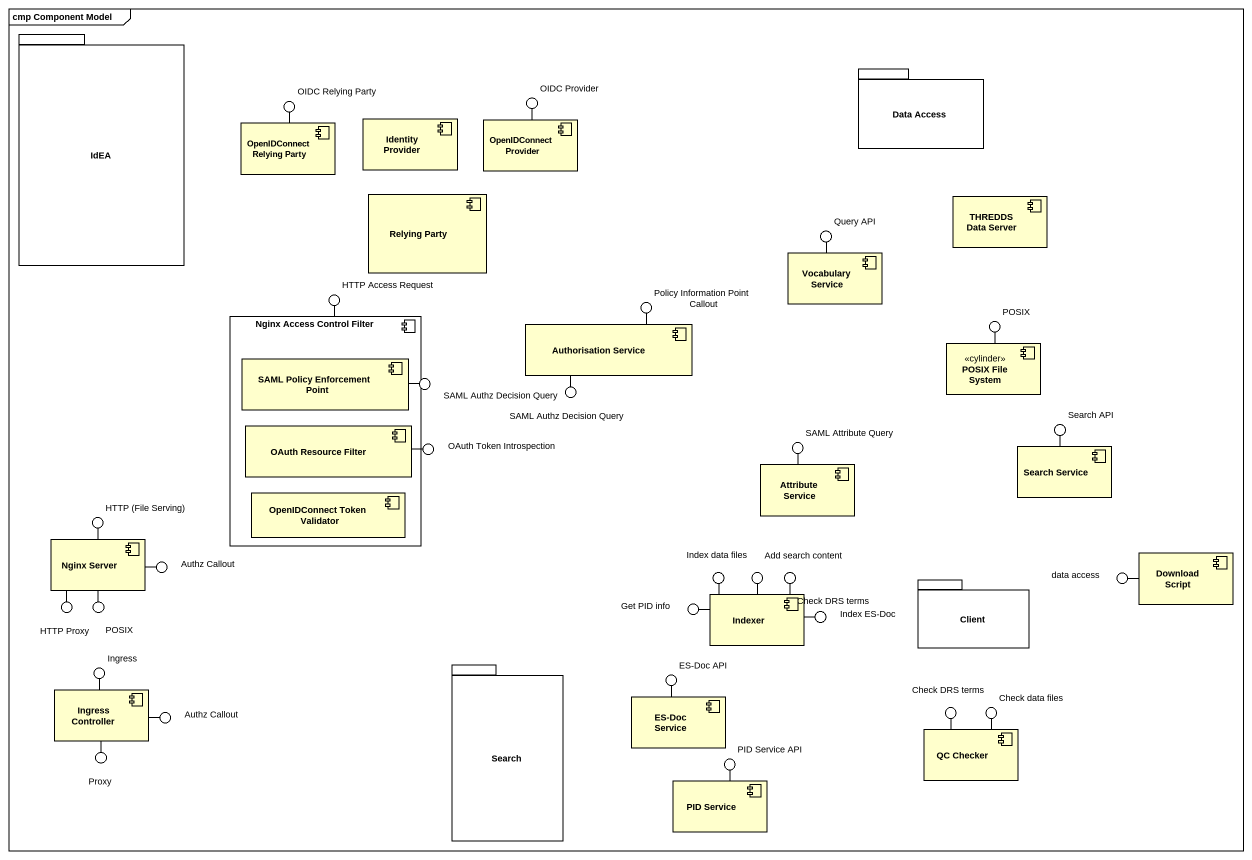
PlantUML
@startuml
mainframe cmp Component Model
package IdEA {
}
() "OIDC Relying Party" as OIDC_Relying_Party
() "OIDC Provider" as OIDC_Provider
package "Data Access" as Data_Access {
}
component "OpenIDConnect Relying Party" as OpenIDConnect_Relying_Party
component "Identity Provider" as Identity_Provider
component "OpenIDConnect Provider" as OpenIDConnect_Provider
component "Relying Party" as Relying_Party
component "THREDDS Data Server" as THREDDS_Data_Server
component "Vocabulary Service" as Vocabulary_Service
() "Query API" as Query_API
() "HTTP Access Request" as HTTP_Access_Request
() "Policy Information Point Callout" as Policy_Information_Point
component "Nginx Access Control Filter" as Nginx_Access_Control_Filter {
  component "SAML Policy Enforcement Point" as SAML_Policy_Enforcement
  component "OAuth Resource Filter" as OAuth_Resource_Filter
  component "OpenIDConnect Token Validator" as OpenIDConnect_Token
}
component "Authorisation Service" as Authorisation_Service
() POSIX
component "POSIX File System" as POSIX_File_System <<cylinder>>
() "SAML Authz Decision Query" as SAML_Authz_Decision_Query
() "SAML Authz Decision Query" as SAML_Authz_Decision_Query_2
() "OAuth Token Introspection" as OAuth_Token_Introspection
() "SAML Attribute Query" as SAML_Attribute_Query
component "Search Service" as Search_Service
() "Search API" as Search_API
component "Attribute Service" as Attribute_Service
() "HTTP (File Serving)" as HTTP_File_Serving
component "Nginx Server" as Nginx_Server
() "Authz Callout" as Authz_Callout
() "Index data files" as Index_data_files
() "Add search content" as Add_search_content
() "Check DRS terms" as Check_DRS_terms
component "Download Script" as Download_Script
() "HTTP Proxy" as HTTP_Proxy
() "POSIX" as POSIX_2
component Indexer
package Client {
}
() "data access" as data_access
() "Get PID info" as Get_PID_info
() "Index ES-Doc" as Index_ES_Doc
() Ingress
package Search {
}
() "ES-Doc API" as ES_Doc_API
component "Ingress Controller" as Ingress_Controller
() "Authz Callout" as Authz_Callout_2
component "ES-Doc Service" as ES_Doc_Service
() "Check DRS terms" as Check_DRS_terms_2
() "Check data files" as Check_data_files
() Proxy
() "PID Service API" as PID_Service_API
component "QC Checker" as QC_Checker
component "PID Service" as PID_Service
OpenIDConnect_Relying_Party -up- OIDC_Relying_Party
OpenIDConnect_Provider -up- OIDC_Provider
Vocabulary_Service -up- Query_API
Nginx_Access_Control_Filter -up- HTTP_Access_Request
Authorisation_Service -up- Policy_Information_Point
POSIX_File_System -up- POSIX
SAML_Policy_Enforcement -right- SAML_Authz_Decision_Query
Authorisation_Service -- SAML_Authz_Decision_Query_2
OAuth_Resource_Filter -right- OAuth_Token_Introspection
Attribute_Service -up- SAML_Attribute_Query
Search_Service -up- Search_API
Nginx_Server -up- HTTP_File_Serving
Nginx_Server -right- Authz_Callout
Indexer -up- Index_data_files
Indexer -up- Add_search_content
Indexer -up- Check_DRS_terms
Nginx_Server -- HTTP_Proxy
Nginx_Server -- POSIX_2
Download_Script -left- data_access
Indexer -left- Get_PID_info
Indexer -right- Index_ES_Doc
Ingress_Controller -up- Ingress
ES_Doc_Service -up- ES_Doc_API
Ingress_Controller -right- Authz_Callout_2
QC_Checker -up- Check_DRS_terms_2
QC_Checker -up- Check_data_files
Ingress_Controller -- Proxy
PID_Service -up- PID_Service_API
@enduml
